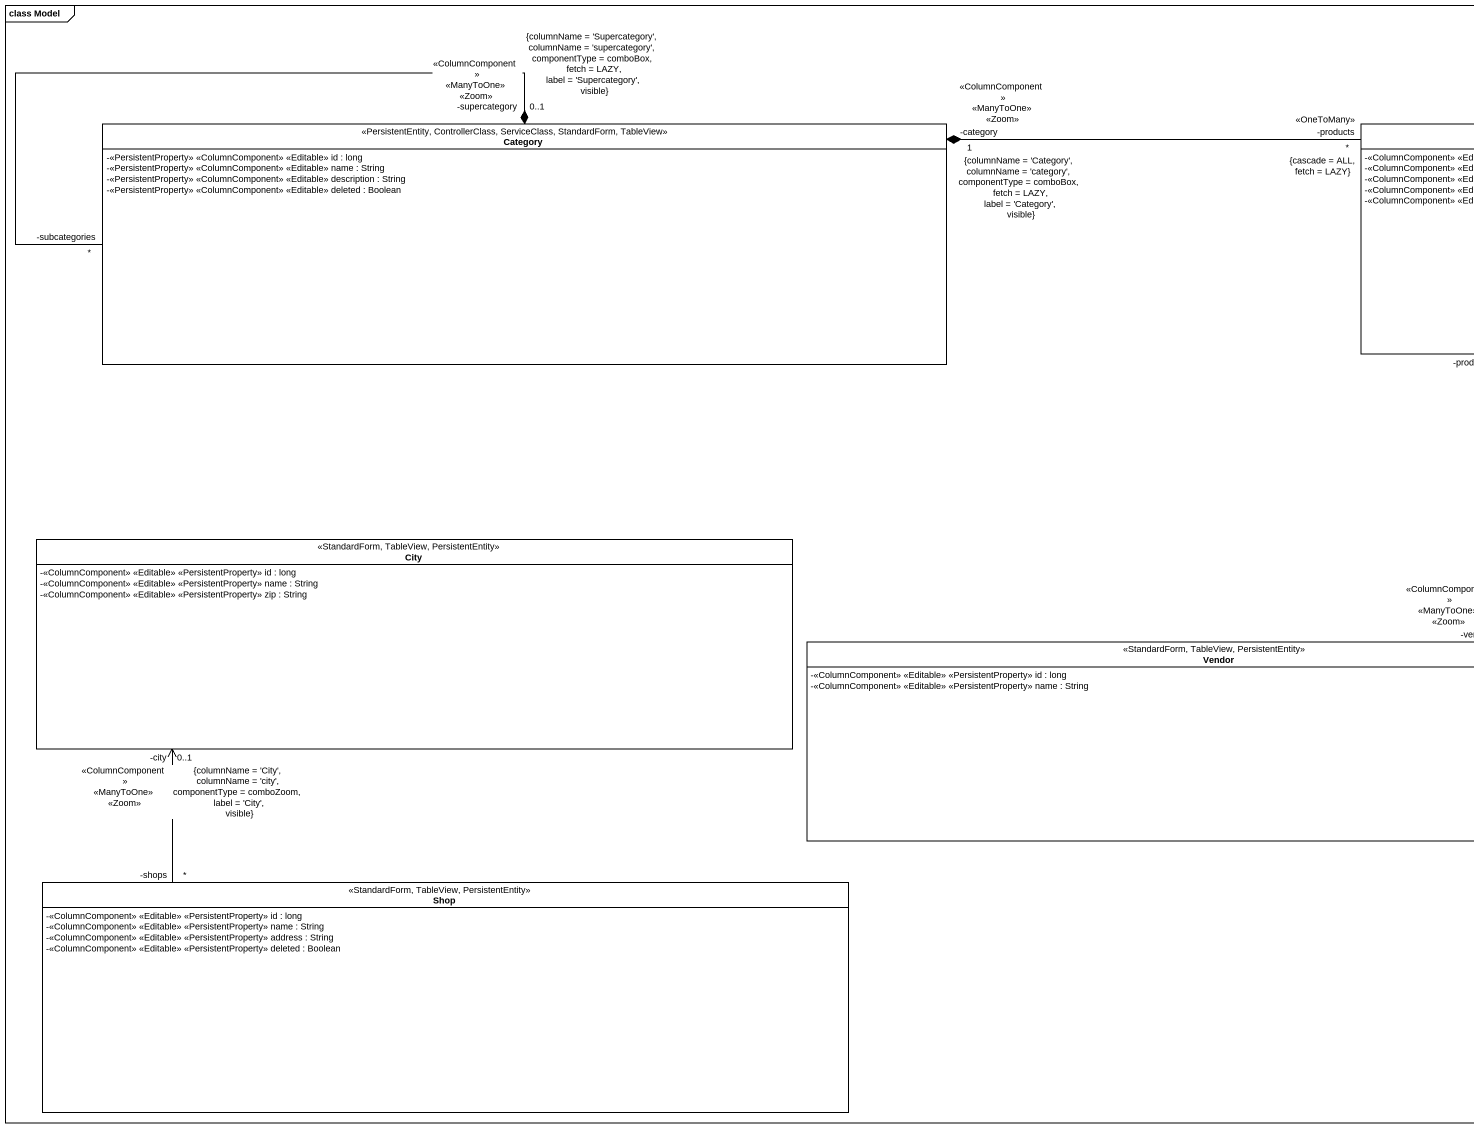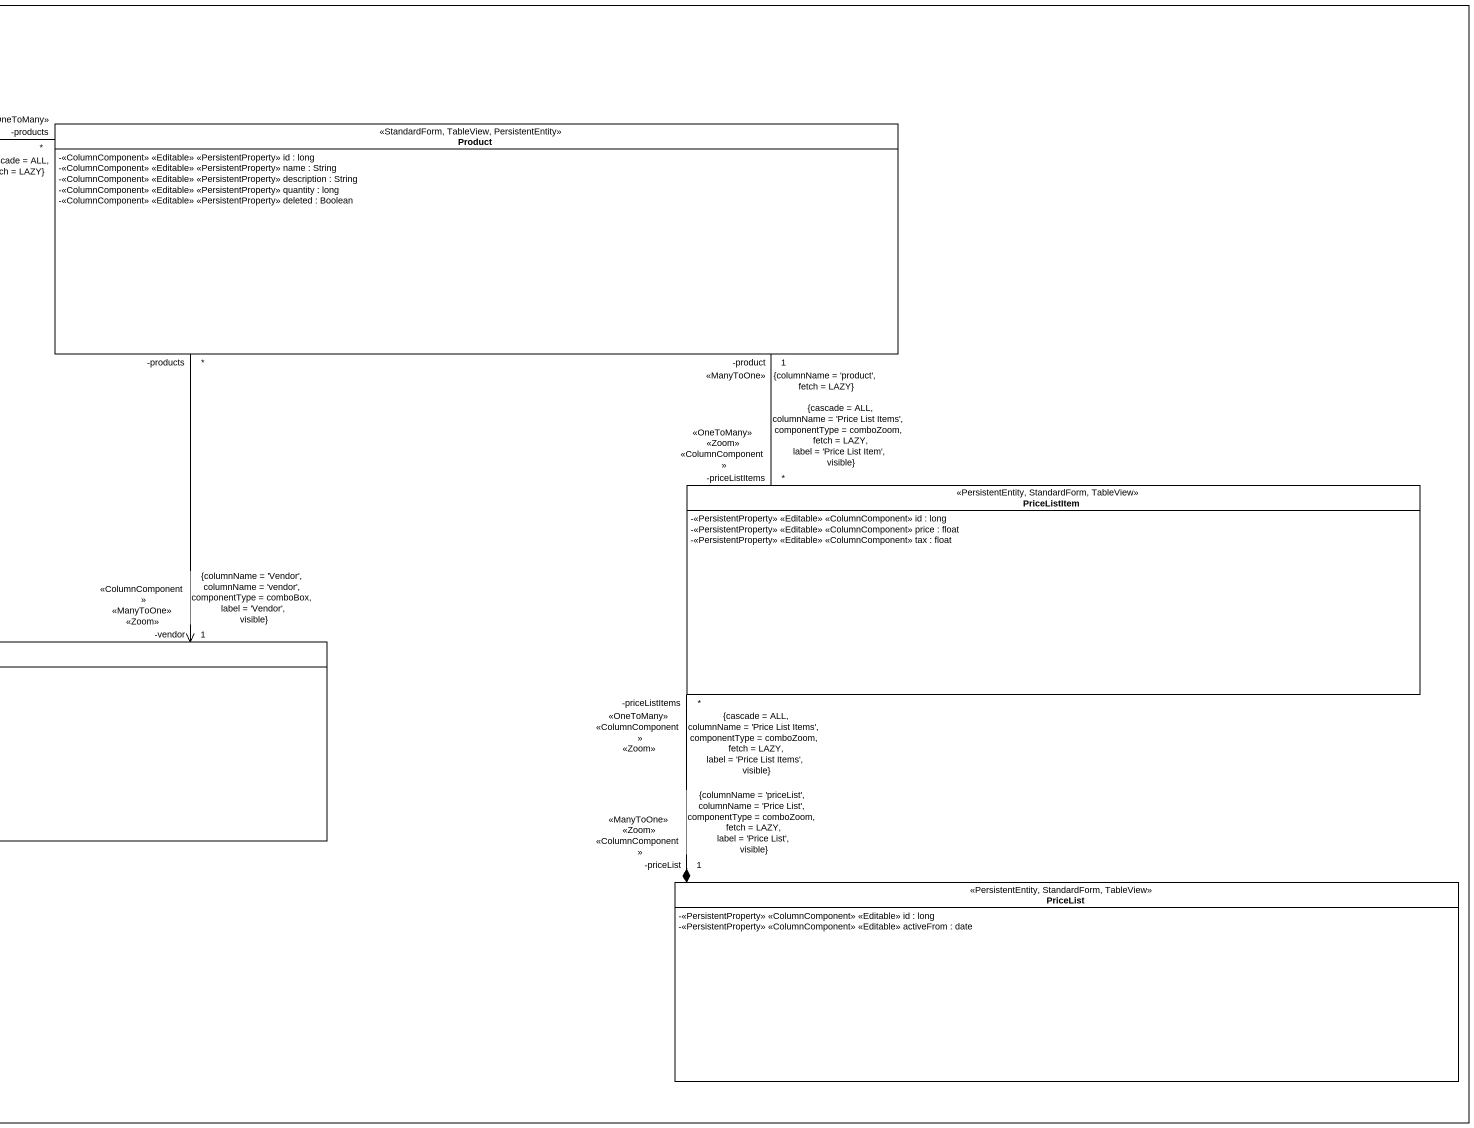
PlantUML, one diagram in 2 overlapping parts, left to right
@startuml
mainframe class Model
hide circle
hide empty members
skinparam classAttributeIconSize 0
class Category <<PersistentEntity, ControllerClass, ServiceClass, StandardForm, TableView>> {
  -<<PersistentProperty>> <<ColumnComponent>> <<Editable>> id : long
  -<<PersistentProperty>> <<ColumnComponent>> <<Editable>> name : String
  -<<PersistentProperty>> <<ColumnComponent>> <<Editable>> description : String
  -<<PersistentProperty>> <<ColumnComponent>> <<Editable>> deleted : Boolean
}
class Product <<StandardForm, TableView, PersistentEntity>> {
  -<<ColumnComponent>> <<Editable>> <<PersistentProperty>> id : long
  -<<ColumnComponent>> <<Editable>> <<PersistentProperty>> name : String
  -<<ColumnComponent>> <<Editable>> <<PersistentProperty>> description : String
  -<<ColumnComponent>> <<Editable>> <<PersistentProperty>> quantity : long
  -<<ColumnComponent>> <<Editable>> <<PersistentProperty>> deleted : Boolean
}
class PriceListItem <<PersistentEntity, StandardForm, TableView>> {
  -<<PersistentProperty>> <<Editable>> <<ColumnComponent>> id : long
  -<<PersistentProperty>> <<Editable>> <<ColumnComponent>> price : float
  -<<PersistentProperty>> <<Editable>> <<ColumnComponent>> tax : float
}
class City <<StandardForm, TableView, PersistentEntity>> {
  -<<ColumnComponent>> <<Editable>> <<PersistentProperty>> id : long
  -<<ColumnComponent>> <<Editable>> <<PersistentProperty>> name : String
  -<<ColumnComponent>> <<Editable>> <<PersistentProperty>> zip : String
}
class Vendor <<StandardForm, TableView, PersistentEntity>> {
  -<<ColumnComponent>> <<Editable>> <<PersistentProperty>> id : long
  -<<ColumnComponent>> <<Editable>> <<PersistentProperty>> name : String
}
class Shop <<StandardForm, TableView, PersistentEntity>> {
  -<<ColumnComponent>> <<Editable>> <<PersistentProperty>> id : long
  -<<ColumnComponent>> <<Editable>> <<PersistentProperty>> name : String
  -<<ColumnComponent>> <<Editable>> <<PersistentProperty>> address : String
  -<<ColumnComponent>> <<Editable>> <<PersistentProperty>> deleted : Boolean
}
class PriceList <<PersistentEntity, StandardForm, TableView>> {
  -<<PersistentProperty>> <<ColumnComponent>> <<Editable>> id : long
  -<<PersistentProperty>> <<ColumnComponent>> <<Editable>> activeFrom : date
}
Category "-supercategory\n0..1\n<<ColumnComponent>> <<ManyToOne>> <<Zoom>>\n{columnName = 'Supercategory', columnName = 'supercategory', componentType = comboBox, fetch = LAZY, label = 'Supercategory', visible}" *-- "-subcategories\n*" Category
Category "-category\n1\n<<ColumnComponent>> <<ManyToOne>> <<Zoom>>\n{columnName = 'Category', columnName = 'category', componentType = comboBox, fetch = LAZY, label = 'Category', visible}" *-right- "-products\n*\n<<OneToMany>>\n{cascade = ALL, fetch = LAZY}" Product
Product "-product\n1\n<<ManyToOne>>\n{columnName = 'product', fetch = LAZY}" -- "-priceListItems\n*\n<<OneToMany>> <<Zoom>> <<ColumnComponent>>\n{cascade = ALL, columnName = 'Price List Items', componentType = comboZoom, fetch = LAZY, label = 'Price List Item', visible}" PriceListItem
Product "-products\n*" --> "-vendor\n1\n<<ColumnComponent>> <<ManyToOne>> <<Zoom>>\n{columnName = 'Vendor', columnName = 'vendor', componentType = comboBox, label = 'Vendor', visible}" Vendor
City "-city\n0..1\n<<ColumnComponent>> <<ManyToOne>> <<Zoom>>\n{columnName = 'City', columnName = 'city', componentType = comboZoom, label = 'City', visible}" <-- "-shops\n*" Shop
PriceList "-priceList\n1\n<<ManyToOne>> <<Zoom>> <<ColumnComponent>>\n{columnName = 'priceList', columnName = 'Price List', componentType = comboZoom, fetch = LAZY, label = 'Price List', visible}" *-up- "-priceListItems\n*\n<<OneToMany>> <<ColumnComponent>> <<Zoom>>\n{cascade = ALL, columnName = 'Price List Items', componentType = comboZoom, fetch = LAZY, label = 'Price List Items', visible}" PriceListItem
@enduml
